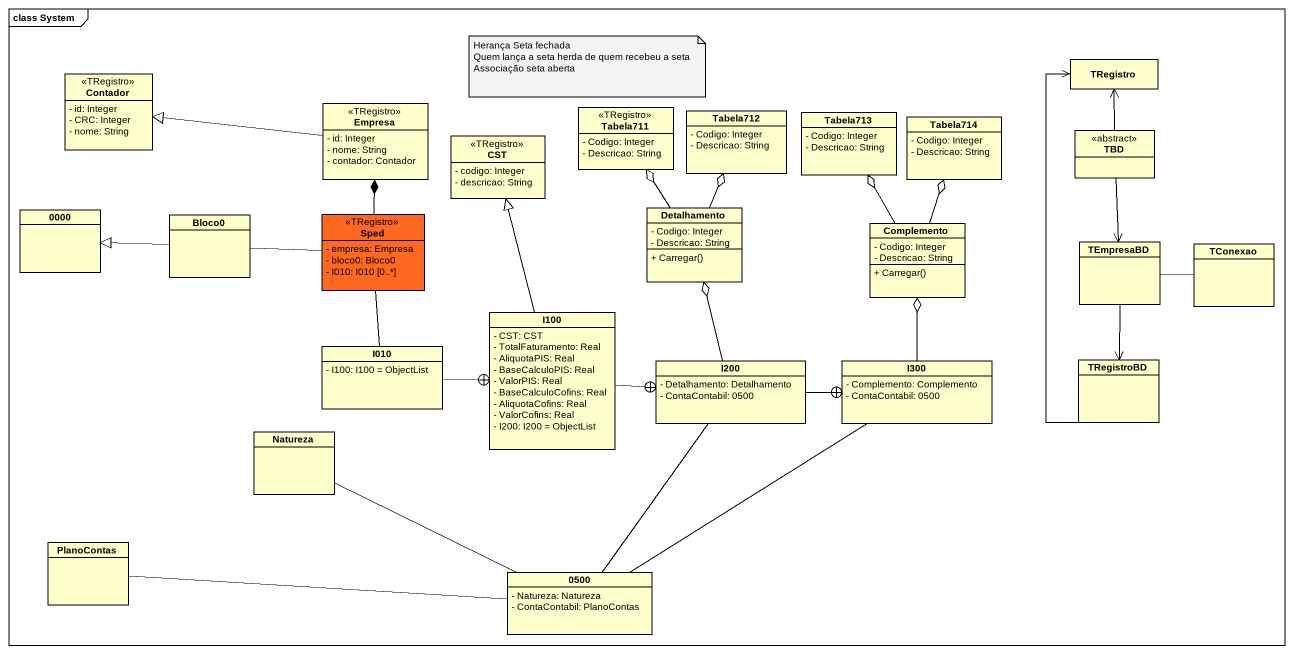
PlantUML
@startuml
mainframe class System
hide circle
hide empty members
skinparam classAttributeIconSize 0
class Contador <<TRegistro>> {
  - id: Integer
  - CRC: Integer
  - nome: String
}
class TRegistro
class Empresa <<TRegistro>> {
  - id: Integer
  - nome: String
  - contador: Contador
}
class Tabela711 <<TRegistro>> {
  - Codigo: Integer
  - Descricao: String
}
class Tabela712 {
  - Codigo: Integer
  - Descricao: String
}
class Tabela713 {
  - Codigo: Integer
  - Descricao: String
}
class Tabela714 {
  - Codigo: Integer
  - Descricao: String
}
class TBD <<abstract>>
class CST <<TRegistro>> {
  - codigo: Integer
  - descricao: String
}
class "0000" as c0000
class Sped <<TRegistro>> #FF6820 {
  - empresa: Empresa
  - bloco0: Bloco0
  - I010: I010 [0..*]
}
class Detalhamento {
  - Codigo: Integer
  - Descricao: String
  + Carregar()
}
class Bloco0
class Complemento {
  - Codigo: Integer
  - Descricao: String
  + Carregar()
}
class TEmpresaBD
class TConexao
class I100 {
  - CST: CST
  - TotalFaturamento: Real
  - AliquotaPIS: Real
  - BaseCalculoPIS: Real
  - ValorPIS: Real
  - BaseCalculoCofins: Real
  - AliquotaCofins: Real
  - ValorCofins: Real
  - I200: I200 = ObjectList
}
class I010 {
  - I100: I100 = ObjectList
}
class I200 {
  - Detalhamento: Detalhamento
  - ContaContabil: 0500
}
class I300 {
  - Complemento: Complemento
  - ContaContabil: 0500
}
class TRegistroBD
class Natureza
class PlanoContas
class "0500" as c0500 {
  - Natureza: Natureza
  - ContaContabil: PlanoContas
}
Empresa -left-|> Contador
TBD -up-> TRegistro
TBD --> TEmpresaBD
Sped -up-* Empresa
Detalhamento -up-o Tabela711
Detalhamento -up-o Tabela712
Bloco0 -left-|> c0000
Bloco0 -right- Sped
Complemento -up-o Tabela713
Complemento -up-o Tabela714
TEmpresaBD -right- TConexao
TEmpresaBD --> TRegistroBD
I100 -up-|> CST
I100 -right-+ I200
I010 -up- Sped
I010 -right-+ I100
I200 -up-o Detalhamento
I200 -right-+ I300
I300 -up-o Complemento
TRegistroBD -up-> TRegistro
c0500 -up- I200
c0500 -up- I300
c0500 -left- Natureza
c0500 -left- PlanoContas
note as N1
  Herança Seta fechada
  Quem lança a seta herda de quem recebeu a seta
  Associação seta aberta
end note
@enduml
